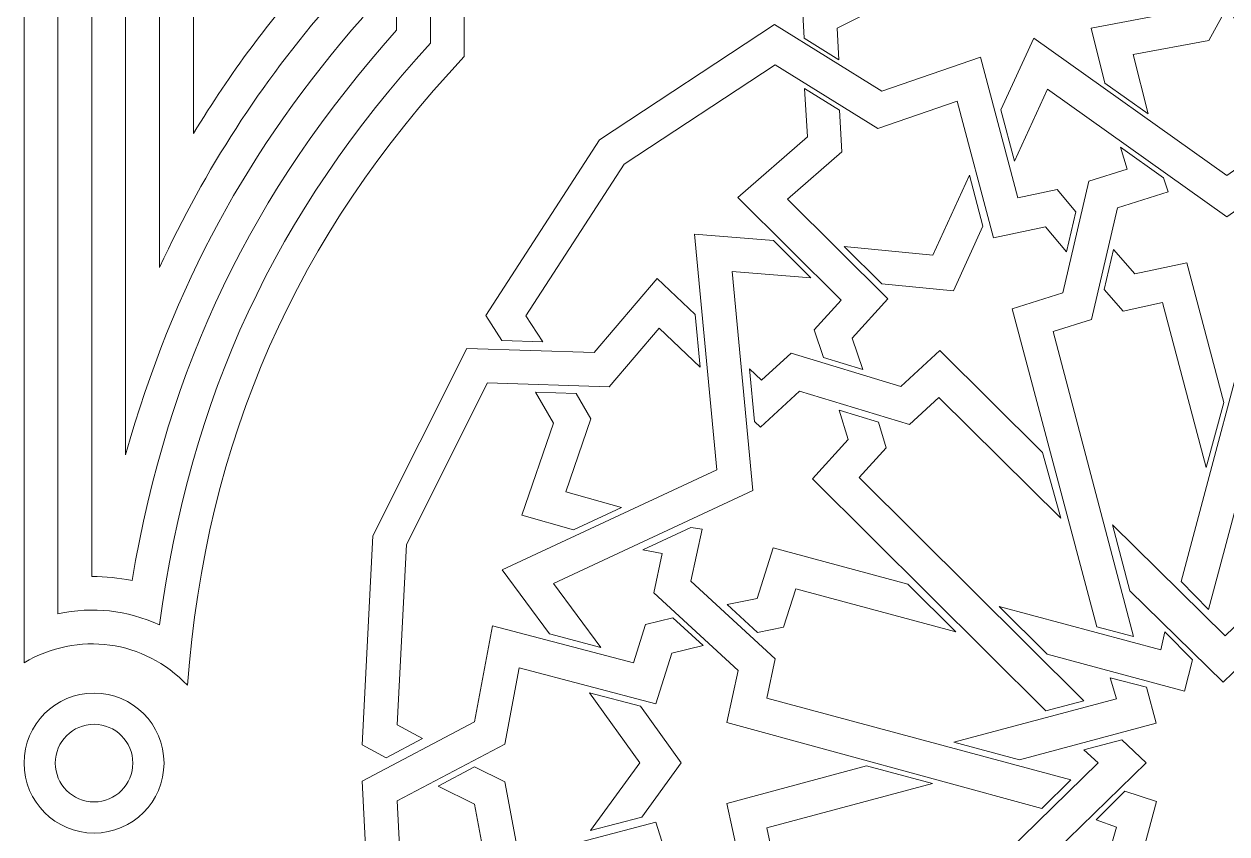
# Model space of a CAD drawing. Header units: millimetres. Extents: x 1081 to 4469, y -666 to 2723.
# Drawn here: x 1081 to 2778, y 928 to 2070 of the extents above; entities that cross this region are included whole.
import ezdxf

# ---------------------------------------------------------------- set-up
doc = ezdxf.new("R2010")
doc.units = ezdxf.units.MM
doc.header["$MEASUREMENT"] = 0
doc.layers.add('Layer 1', color=7, linetype='Continuous')

msp = doc.modelspace()

# ---------------------------------------------------------------- linework, layer by layer
at = {"layer": 'Layer 1', "color": 250, "lineweight": 9}
for points, knots in [([(1642.235, 2524.1922), (1642.235, 2524.1922), (1642.235, 2524.1922), (1642.235, 2524.1922), (1642.235, 2524.1922), (1642.235, 2524.1922), (1683.4069, 2484.0506), (1683.4069, 2484.0506), (1683.4069, 2484.0506), (1683.4069, 2484.0506), (1888.2771, 2484.0506), (1888.2771, 2484.0506), (1888.2771, 2484.0506), (1801.0614, 2430.3843), (1731.2717, 2378.6914), (1654.5151, 2310.9045), (1654.5151, 2310.9045), (1654.5151, 2310.9045), (1654.5151, 2149.7793), (1654.5151, 2149.7793), (1654.5151, 2149.7793), (1654.5151, 2149.7793), (1654.5151, 2043.3136), (1654.5151, 2043.3136), (1654.5151, 2043.3136), (1436.3716, 1805.0182), (1314.6035, 1543.5611), (1272.5832, 1223.2401), (1272.5832, 1223.2401), (1225.5461, 1244.2908), (1179.6918, 1249.2723), (1129.2316, 1238.8137), (1129.2316, 1238.8137), (1129.2316, 1238.8137), (1129.2316, 2155.5274), (1129.2316, 2155.5274), (1129.2316, 2155.5274), (1129.2316, 2155.5274), (1171.0175, 2197.3134), (1171.0175, 2197.3134), (1171.0175, 2197.3134), (1171.0175, 2197.3134), (1137.251, 2231.0799), (1137.251, 2231.0799), (1137.251, 2231.0799), (1137.251, 2231.0799), (1081.4786, 2175.3074), (1081.4786, 2175.3074), (1081.4786, 2175.3074), (1081.4786, 2175.3074), (1081.4786, 1169.7636), (1081.4786, 1169.7636), (1081.4786, 1169.7636), (1157.3438, 1214.8213), (1250.8708, 1202.0044), (1311.8172, 1138.198), (1311.8172, 1138.198), (1338.1804, 1484.3189), (1464.6688, 1771.4428), (1702.2681, 2024.5067), (1702.2681, 2024.5067), (1702.2681, 2024.5067), (1702.2681, 2289.12), (1702.2681, 2289.12), (1702.2681, 2289.12), (1821.6666, 2391.8397), (1934.5718, 2464.9257), (2077.1716, 2531.8037), (2077.1716, 2531.8037), (2077.1716, 2531.8037), (1703.1868, 2531.8037), (1703.1868, 2531.8037), (1703.1868, 2531.8037), (1703.1868, 2531.8037), (1676.0015, 2557.9587), (1676.0015, 2557.9587), (1676.0015, 2557.9587), (1676.0015, 2557.9587), (1642.235, 2524.1922), (1642.235, 2524.1922)], [0, 0, 0, 0, 0.05, 0.05, 0.05, 0.05, 0.1, 0.1, 0.1, 0.1, 0.15, 0.15, 0.15, 0.15, 0.2, 0.2, 0.2, 0.2, 0.25, 0.25, 0.25, 0.25, 0.3, 0.3, 0.3, 0.3, 0.35, 0.35, 0.35, 0.35, 0.4, 0.4, 0.4, 0.4, 0.45, 0.45, 0.45, 0.45, 0.5, 0.5, 0.5, 0.5, 0.55, 0.55, 0.55, 0.55, 0.6, 0.6, 0.6, 0.6, 0.65, 0.65, 0.65, 0.65, 0.7, 0.7, 0.7, 0.7, 0.75, 0.75, 0.75, 0.75, 0.8, 0.8, 0.8, 0.8, 0.85, 0.85, 0.85, 0.85, 0.9, 0.9, 0.9, 0.9, 0.95, 0.95, 0.95, 0.95, 1, 1, 1, 1]), ([(2752.5041, 2248.1328), (2752.5041, 2248.1328), (2752.5041, 2248.1328), (2752.5041, 2248.1328), (2752.5041, 2248.1328), (2752.5041, 2248.1328), (2457.4879, 2232.9603), (2457.4879, 2232.9603), (2457.4879, 2232.9603), (2457.4879, 2232.9603), (2179.3231, 2093.3604), (2179.3231, 2093.3604), (2179.3231, 2093.3604), (2179.3231, 2093.3604), (2181.7274, 2050.3646), (2181.7274, 2050.3646), (2181.7274, 2050.3646), (2181.7274, 2050.3646), (2230.6875, 2020.0033), (2230.6875, 2020.0033), (2230.6875, 2020.0033), (2230.6875, 2020.0033), (2228.2224, 2064.5748), (2228.2224, 2064.5748), (2228.2224, 2064.5748), (2228.2224, 2064.5748), (2469.9256, 2185.8761), (2469.9256, 2185.8761), (2469.9256, 2185.8761), (2469.9256, 2185.8761), (2724.4375, 2198.9655), (2724.4375, 2198.9655), (2724.4375, 2198.9655), (2724.4375, 2198.9655), (2804.5515, 2046.9537), (2804.5515, 2046.9537), (2804.5515, 2046.9537), (2804.5515, 2046.9537), (2911.1761, 2026.2931), (2911.1761, 2026.2931), (2911.1761, 2026.2931), (2911.1761, 2026.2931), (2889.3572, 1947.2779), (2889.3572, 1947.2779), (2889.3572, 1947.2779), (2889.3572, 1947.2779), (2950.4314, 1990.1112), (2950.4314, 1990.1112), (2950.4314, 1990.1112), (2950.4314, 1990.1112), (2970.7932, 2063.3825), (2970.7932, 2063.3825), (2970.7932, 2063.3825), (2970.7932, 2063.3825), (2836.1191, 2089.4781), (2836.1191, 2089.4781), (2836.1191, 2089.4781), (2836.1191, 2089.4781), (2752.5041, 2248.1328), (2752.5041, 2248.1328)], [0, 0, 0, 0, 0.066666667, 0.066666667, 0.066666667, 0.066666667, 0.133333333, 0.133333333, 0.133333333, 0.133333333, 0.2, 0.2, 0.2, 0.2, 0.266666667, 0.266666667, 0.266666667, 0.266666667, 0.333333333, 0.333333333, 0.333333333, 0.333333333, 0.4, 0.4, 0.4, 0.4, 0.466666667, 0.466666667, 0.466666667, 0.466666667, 0.533333333, 0.533333333, 0.533333333, 0.533333333, 0.6, 0.6, 0.6, 0.6, 0.666666667, 0.666666667, 0.666666667, 0.666666667, 0.733333333, 0.733333333, 0.733333333, 0.733333333, 0.8, 0.8, 0.8, 0.8, 0.866666667, 0.866666667, 0.866666667, 0.866666667, 0.933333333, 0.933333333, 0.933333333, 0.933333333, 1, 1, 1, 1]), ([(1559.009, 2079.7678), (1559.009, 2079.7678), (1559.009, 2079.7678), (1559.009, 2079.7678), (1559.009, 2079.7678), (1395.4873, 1892.4862), (1292.4293, 1702.3778), (1224.7377, 1463.1465), (1224.7377, 1463.1465), (1224.7377, 1463.1465), (1224.7377, 2115.9675), (1224.7377, 2115.9675), (1224.7377, 2115.9675), (1224.7377, 2115.9675), (1305.3503, 2196.5801), (1305.3503, 2196.5801), (1305.3503, 2196.5801), (1305.3503, 2196.5801), (1271.5838, 2230.3466), (1271.5838, 2230.3466), (1271.5838, 2230.3466), (1271.5838, 2230.3466), (1176.9847, 2135.7475), (1176.9847, 2135.7475), (1176.9847, 2135.7475), (1176.9847, 2135.7475), (1176.9847, 1291.4458), (1176.9847, 1291.4458), (1176.9847, 1291.4458), (1197.0672, 1291.4336), (1214.041, 1289.6995), (1233.7112, 1285.6504), (1233.7112, 1285.6504), (1284.7166, 1588.1181), (1402.3901, 1832.8877), (1606.762, 2061.6242), (1606.762, 2061.6242), (1606.762, 2061.6242), (1606.762, 2193.5151), (1606.762, 2193.5151), (1606.762, 2193.5151), (1606.762, 2193.5151), (1559.009, 2193.5151), (1559.009, 2193.5151), (1559.009, 2193.5151), (1559.009, 2193.5151), (1559.009, 2079.7678), (1559.009, 2079.7678)], [0, 0, 0, 0, 0.083333333, 0.083333333, 0.083333333, 0.083333333, 0.166666667, 0.166666667, 0.166666667, 0.166666667, 0.25, 0.25, 0.25, 0.25, 0.333333333, 0.333333333, 0.333333333, 0.333333333, 0.416666667, 0.416666667, 0.416666667, 0.416666667, 0.5, 0.5, 0.5, 0.5, 0.583333333, 0.583333333, 0.583333333, 0.583333333, 0.666666667, 0.666666667, 0.666666667, 0.666666667, 0.75, 0.75, 0.75, 0.75, 0.833333333, 0.833333333, 0.833333333, 0.833333333, 0.916666667, 0.916666667, 0.916666667, 0.916666667, 1, 1, 1, 1]), ([(1272.4907, 2101.1076), (1272.4907, 2101.1076), (1272.4907, 2101.1076), (1272.4907, 2101.1076), (1272.4907, 2101.1076), (1272.4907, 2101.1076), (1272.4907, 1727.1228), (1272.4907, 1727.1228), (1272.4907, 1727.1228), (1339.3686, 1869.7226), (1412.4547, 1982.6277), (1515.1744, 2102.0263), (1515.1744, 2102.0263), (1515.1744, 2102.0263), (1551.9788, 2102.0263), (1551.9788, 2102.0263), (1551.9788, 2102.0263), (1551.9788, 2102.0263), (1551.9788, 2149.7793), (1551.9788, 2149.7793), (1551.9788, 2149.7793), (1551.9788, 2149.7793), (1493.3898, 2149.7793), (1493.3898, 2149.7793), (1493.3898, 2149.7793), (1425.603, 2073.0227), (1373.9102, 2003.2329), (1320.2438, 1916.0174), (1320.2438, 1916.0174), (1320.2438, 1916.0174), (1320.2438, 2120.8875), (1320.2438, 2120.8875), (1320.2438, 2120.8875), (1320.2438, 2120.8875), (1278.3706, 2163.3711), (1278.3706, 2163.3711), (1278.3706, 2163.3711), (1278.3706, 2163.3711), (1244.6041, 2129.6046), (1244.6041, 2129.6046), (1244.6041, 2129.6046), (1244.6041, 2129.6046), (1272.4907, 2101.1076), (1272.4907, 2101.1076)], [0, 0, 0, 0, 0.090909091, 0.090909091, 0.090909091, 0.090909091, 0.181818182, 0.181818182, 0.181818182, 0.181818182, 0.272727273, 0.272727273, 0.272727273, 0.272727273, 0.363636364, 0.363636364, 0.363636364, 0.363636364, 0.454545455, 0.454545455, 0.454545455, 0.454545455, 0.545454545, 0.545454545, 0.545454545, 0.545454545, 0.636363636, 0.636363636, 0.636363636, 0.636363636, 0.727272727, 0.727272727, 0.727272727, 0.727272727, 0.818181818, 0.818181818, 0.818181818, 0.818181818, 0.909090909, 0.909090909, 0.909090909, 0.909090909, 1, 1, 1, 1]), ([(2775.5353, 2090.137), (2775.5353, 2090.137), (2775.5353, 2090.137), (2775.5353, 2090.137), (2775.5353, 2090.137), (2775.5353, 2090.137), (2748.6754, 2141.1021), (2748.6754, 2141.1021), (2748.6754, 2141.1021), (2748.6754, 2141.1021), (2720.998, 2089.8856), (2720.998, 2089.8856), (2720.998, 2089.8856), (2720.998, 2089.8856), (2586.1425, 2064.7441), (2586.1425, 2064.7441), (2586.1425, 2064.7441), (2586.1425, 2064.7441), (2605.7143, 1987.2536), (2605.7143, 1987.2536), (2605.7143, 1987.2536), (2605.7143, 1987.2536), (2666.4838, 1943.9891), (2666.4838, 1943.9891), (2666.4838, 1943.9891), (2666.4838, 1943.9891), (2645.4955, 2027.2336), (2645.4955, 2027.2336), (2645.4955, 2027.2336), (2645.4955, 2027.2336), (2752.2638, 2047.1388), (2752.2638, 2047.1388), (2752.2638, 2047.1388), (2752.2638, 2047.1388), (2775.5353, 2090.137), (2775.5353, 2090.137)], [0, 0, 0, 0, 0.111111111, 0.111111111, 0.111111111, 0.111111111, 0.222222222, 0.222222222, 0.222222222, 0.222222222, 0.333333333, 0.333333333, 0.333333333, 0.333333333, 0.444444444, 0.444444444, 0.444444444, 0.444444444, 0.555555556, 0.555555556, 0.555555556, 0.555555556, 0.666666667, 0.666666667, 0.666666667, 0.666666667, 0.777777778, 0.777777778, 0.777777778, 0.777777778, 0.888888889, 0.888888889, 0.888888889, 0.888888889, 1, 1, 1, 1]), ([(2139.9093, 2069.5372), (2139.9093, 2069.5372), (2139.9093, 2069.5372), (2139.9093, 2069.5372), (2139.9093, 2069.5372), (2139.9093, 2069.5372), (1893.1475, 1907.1382), (1893.1475, 1907.1382), (1893.1475, 1907.1382), (1893.1475, 1907.1382), (1732.4996, 1659.2329), (1732.4996, 1659.2329), (1732.4996, 1659.2329), (1732.4996, 1659.2329), (1755.3839, 1624.1005), (1755.3839, 1624.1005), (1755.3839, 1624.1005), (1755.3839, 1624.1005), (1812.9652, 1622.2869), (1812.9652, 1622.2869), (1812.9652, 1622.2869), (1812.9652, 1622.2869), (1789.1131, 1658.9556), (1789.1131, 1658.9556), (1789.1131, 1658.9556), (1789.1131, 1658.9556), (1927.7048, 1872.8248), (1927.7048, 1872.8248), (1927.7048, 1872.8248), (1927.7048, 1872.8248), (2140.5874, 2012.9271), (2140.5874, 2012.9271), (2140.5874, 2012.9271), (2140.5874, 2012.9271), (2285.3191, 1923.1755), (2285.3191, 1923.1755), (2285.3191, 1923.1755), (2285.3191, 1923.1755), (2397.3191, 1961.8141), (2397.3191, 1961.8141), (2397.3191, 1961.8141), (2397.3191, 1961.8141), (2448.4518, 1768.9086), (2448.4518, 1768.9086), (2448.4518, 1768.9086), (2448.4518, 1768.9086), (2521.7622, 1784.6552), (2521.7622, 1784.6552), (2521.7622, 1784.6552), (2521.7622, 1784.6552), (2551.7809, 1749.1757), (2551.7809, 1749.1757), (2551.7809, 1749.1757), (2551.7809, 1749.1757), (2564.853, 1805.4484), (2564.853, 1805.4484), (2564.853, 1805.4484), (2564.853, 1805.4484), (2538.3916, 1837.0692), (2538.3916, 1837.0692), (2538.3916, 1837.0692), (2538.3916, 1837.0692), (2482.9437, 1825.1594), (2482.9437, 1825.1594), (2482.9437, 1825.1594), (2482.9437, 1825.1594), (2430.3143, 2023.7118), (2430.3143, 2023.7118), (2430.3143, 2023.7118), (2430.3143, 2023.7118), (2291.199, 1975.7189), (2291.199, 1975.7189), (2291.199, 1975.7189), (2291.199, 1975.7189), (2139.9093, 2069.5372), (2139.9093, 2069.5372)], [0, 0, 0, 0, 0.052631579, 0.052631579, 0.052631579, 0.052631579, 0.105263158, 0.105263158, 0.105263158, 0.105263158, 0.157894737, 0.157894737, 0.157894737, 0.157894737, 0.210526316, 0.210526316, 0.210526316, 0.210526316, 0.263157895, 0.263157895, 0.263157895, 0.263157895, 0.315789474, 0.315789474, 0.315789474, 0.315789474, 0.368421053, 0.368421053, 0.368421053, 0.368421053, 0.421052632, 0.421052632, 0.421052632, 0.421052632, 0.473684211, 0.473684211, 0.473684211, 0.473684211, 0.526315789, 0.526315789, 0.526315789, 0.526315789, 0.578947368, 0.578947368, 0.578947368, 0.578947368, 0.631578947, 0.631578947, 0.631578947, 0.631578947, 0.684210526, 0.684210526, 0.684210526, 0.684210526, 0.736842105, 0.736842105, 0.736842105, 0.736842105, 0.789473684, 0.789473684, 0.789473684, 0.789473684, 0.842105263, 0.842105263, 0.842105263, 0.842105263, 0.894736842, 0.894736842, 0.894736842, 0.894736842, 0.947368421, 0.947368421, 0.947368421, 0.947368421, 1, 1, 1, 1]), ([(3051.1899, 2048.7289), (3051.1899, 2048.7289), (3051.1899, 2048.7289), (3051.1899, 2048.7289), (3051.1899, 2048.7289), (3051.1899, 2048.7289), (2777.7347, 1856.9465), (2777.7347, 1856.9465), (2777.7347, 1856.9465), (2777.7347, 1856.9465), (2505.6441, 2050.66), (2505.6441, 2050.66), (2505.6441, 2050.66), (2505.6441, 2050.66), (2458.9126, 1949.382), (2458.9126, 1949.382), (2458.9126, 1949.382), (2458.9126, 1949.382), (2478.0258, 1877.2749), (2478.0258, 1877.2749), (2478.0258, 1877.2749), (2478.0258, 1877.2749), (2524.7155, 1978.4633), (2524.7155, 1978.4633), (2524.7155, 1978.4633), (2524.7155, 1978.4633), (2777.5277, 1798.4749), (2777.5277, 1798.4749), (2777.5277, 1798.4749), (2777.5277, 1798.4749), (3031.6079, 1976.669), (3031.6079, 1976.669), (3031.6079, 1976.669), (3031.6079, 1976.669), (3076.7029, 1871.1939), (3076.7029, 1871.1939), (3076.7029, 1871.1939), (3076.7029, 1871.1939), (3096.3261, 1943.164), (3096.3261, 1943.164), (3096.3261, 1943.164), (3096.3261, 1943.164), (3051.1899, 2048.7289), (3051.1899, 2048.7289)], [0, 0, 0, 0, 0.090909091, 0.090909091, 0.090909091, 0.090909091, 0.181818182, 0.181818182, 0.181818182, 0.181818182, 0.272727273, 0.272727273, 0.272727273, 0.272727273, 0.363636364, 0.363636364, 0.363636364, 0.363636364, 0.454545455, 0.454545455, 0.454545455, 0.454545455, 0.545454545, 0.545454545, 0.545454545, 0.545454545, 0.636363636, 0.636363636, 0.636363636, 0.636363636, 0.727272727, 0.727272727, 0.727272727, 0.727272727, 0.818181818, 0.818181818, 0.818181818, 0.818181818, 0.909090909, 0.909090909, 0.909090909, 0.909090909, 1, 1, 1, 1]), ([(2234.9417, 1890.433), (2234.9417, 1890.433), (2234.9417, 1890.433), (2234.9417, 1890.433), (2234.9417, 1890.433), (2234.9417, 1890.433), (2231.2496, 1949.0075), (2231.2496, 1949.0075), (2231.2496, 1949.0075), (2231.2496, 1949.0075), (2182.2895, 1979.3689), (2182.2895, 1979.3689), (2182.2895, 1979.3689), (2182.2895, 1979.3689), (2186.3411, 1911.4764), (2186.3411, 1911.4764), (2186.3411, 1911.4764), (2186.3411, 1911.4764), (2087.9488, 1826.047), (2087.9488, 1826.047), (2087.9488, 1826.047), (2087.9488, 1826.047), (2233.5855, 1681.1924), (2233.5855, 1681.1924), (2233.5855, 1681.1924), (2233.5855, 1681.1924), (2195.5474, 1639.128), (2195.5474, 1639.128), (2195.5474, 1639.128), (2195.5474, 1639.128), (2209.078, 1600.1733), (2209.078, 1600.1733), (2209.078, 1600.1733), (2209.078, 1600.1733), (2264.3477, 1583.3577), (2264.3477, 1583.3577), (2264.3477, 1583.3577), (2264.3477, 1583.3577), (2249.254, 1627.3225), (2249.254, 1627.3225), (2249.254, 1627.3225), (2249.254, 1627.3225), (2299.5461, 1682.9379), (2299.5461, 1682.9379), (2299.5461, 1682.9379), (2299.5461, 1682.9379), (2158.0514, 1823.6728), (2158.0514, 1823.6728), (2158.0514, 1823.6728), (2158.0514, 1823.6728), (2234.9417, 1890.433), (2234.9417, 1890.433)], [0, 0, 0, 0, 0.076923077, 0.076923077, 0.076923077, 0.076923077, 0.153846154, 0.153846154, 0.153846154, 0.153846154, 0.230769231, 0.230769231, 0.230769231, 0.230769231, 0.307692308, 0.307692308, 0.307692308, 0.307692308, 0.384615385, 0.384615385, 0.384615385, 0.384615385, 0.461538462, 0.461538462, 0.461538462, 0.461538462, 0.538461538, 0.538461538, 0.538461538, 0.538461538, 0.615384615, 0.615384615, 0.615384615, 0.615384615, 0.692307692, 0.692307692, 0.692307692, 0.692307692, 0.769230769, 0.769230769, 0.769230769, 0.769230769, 0.846153846, 0.846153846, 0.846153846, 0.846153846, 0.923076923, 0.923076923, 0.923076923, 0.923076923, 1, 1, 1, 1]), ([(2586.7522, 1653.995), (2586.7522, 1653.995), (2586.7522, 1653.995), (2586.7522, 1653.995), (2586.7522, 1653.995), (2586.7522, 1653.995), (2623.3375, 1811.4872), (2623.3375, 1811.4872), (2623.3375, 1811.4872), (2623.3375, 1811.4872), (2694.8606, 1833.9997), (2694.8606, 1833.9997), (2694.8606, 1833.9997), (2694.8606, 1833.9997), (2688.4513, 1853.5201), (2688.4513, 1853.5201), (2688.4513, 1853.5201), (2688.4513, 1853.5201), (2627.6818, 1896.7847), (2627.6818, 1896.7847), (2627.6818, 1896.7847), (2627.6818, 1896.7847), (2637.0886, 1865.8781), (2637.0886, 1865.8781), (2637.0886, 1865.8781), (2637.0886, 1865.8781), (2582.9925, 1848.8509), (2582.9925, 1848.8509), (2582.9925, 1848.8509), (2582.9925, 1848.8509), (2546.4072, 1691.3588), (2546.4072, 1691.3588), (2546.4072, 1691.3588), (2546.4072, 1691.3588), (2474.8841, 1668.8463), (2474.8841, 1668.8463), (2474.8841, 1668.8463), (2474.8841, 1668.8463), (2594.3215, 1220.3537), (2594.3215, 1220.3537), (2594.3215, 1220.3537), (2594.3215, 1220.3537), (2646.0366, 1206.7396), (2646.0366, 1206.7396), (2646.0366, 1206.7396), (2646.0366, 1206.7396), (2532.6562, 1636.9678), (2532.6562, 1636.9678), (2532.6562, 1636.9678), (2532.6562, 1636.9678), (2586.7522, 1653.995), (2586.7522, 1653.995)], [0, 0, 0, 0, 0.076923077, 0.076923077, 0.076923077, 0.076923077, 0.153846154, 0.153846154, 0.153846154, 0.153846154, 0.230769231, 0.230769231, 0.230769231, 0.230769231, 0.307692308, 0.307692308, 0.307692308, 0.307692308, 0.384615385, 0.384615385, 0.384615385, 0.384615385, 0.461538462, 0.461538462, 0.461538462, 0.461538462, 0.538461538, 0.538461538, 0.538461538, 0.538461538, 0.615384615, 0.615384615, 0.615384615, 0.615384615, 0.692307692, 0.692307692, 0.692307692, 0.692307692, 0.769230769, 0.769230769, 0.769230769, 0.769230769, 0.846153846, 0.846153846, 0.846153846, 0.846153846, 0.923076923, 0.923076923, 0.923076923, 0.923076923, 1, 1, 1, 1]), ([(2433.7599, 1785.2247), (2433.7599, 1785.2247), (2433.7599, 1785.2247), (2433.7599, 1785.2247), (2433.7599, 1785.2247), (2433.7599, 1785.2247), (2414.6468, 1857.3318), (2414.6468, 1857.3318), (2414.6468, 1857.3318), (2414.6468, 1857.3318), (2363.2106, 1744.6092), (2363.2106, 1744.6092), (2363.2106, 1744.6092), (2363.2106, 1744.6092), (2238.0971, 1756.7788), (2238.0971, 1756.7788), (2238.0971, 1756.7788), (2238.0971, 1756.7788), (2290.9872, 1704.1728), (2290.9872, 1704.1728), (2290.9872, 1704.1728), (2290.9872, 1704.1728), (2392.3739, 1694.097), (2392.3739, 1694.097), (2392.3739, 1694.097), (2392.3739, 1694.097), (2433.7599, 1785.2247), (2433.7599, 1785.2247)], [0, 0, 0, 0, 0.142857143, 0.142857143, 0.142857143, 0.142857143, 0.285714286, 0.285714286, 0.285714286, 0.285714286, 0.428571429, 0.428571429, 0.428571429, 0.428571429, 0.571428571, 0.571428571, 0.571428571, 0.571428571, 0.714285714, 0.714285714, 0.714285714, 0.714285714, 0.857142857, 0.857142857, 0.857142857, 0.857142857, 1, 1, 1, 1]), ([(2138.1527, 1765.1714), (2138.1527, 1765.1714), (2138.1527, 1765.1714), (2138.1527, 1765.1714), (2138.1527, 1765.1714), (2138.1527, 1765.1714), (2026.9461, 1774.2836), (2026.9461, 1774.2836), (2026.9461, 1774.2836), (2026.9461, 1774.2836), (2058.6616, 1441.7895), (2058.6616, 1441.7895), (2058.6616, 1441.7895), (2058.6616, 1441.7895), (1755.8456, 1300.8615), (1755.8456, 1300.8615), (1755.8456, 1300.8615), (1755.8456, 1300.8615), (1822.5671, 1210.422), (1822.5671, 1210.422), (1822.5671, 1210.422), (1822.5671, 1210.422), (1894.7065, 1191.4312), (1894.7065, 1191.4312), (1894.7065, 1191.4312), (1894.7065, 1191.4312), (1828.0424, 1281.7901), (1828.0424, 1281.7901), (1828.0424, 1281.7901), (1828.0424, 1281.7901), (2109.403, 1412.7329), (2109.403, 1412.7329), (2109.403, 1412.7329), (2109.403, 1412.7329), (2079.9346, 1721.6689), (2079.9346, 1721.6689), (2079.9346, 1721.6689), (2079.9346, 1721.6689), (2191.0428, 1712.5654), (2191.0428, 1712.5654), (2191.0428, 1712.5654), (2191.0428, 1712.5654), (2138.1527, 1765.1714), (2138.1527, 1765.1714)], [0, 0, 0, 0, 0.090909091, 0.090909091, 0.090909091, 0.090909091, 0.181818182, 0.181818182, 0.181818182, 0.181818182, 0.272727273, 0.272727273, 0.272727273, 0.272727273, 0.363636364, 0.363636364, 0.363636364, 0.363636364, 0.454545455, 0.454545455, 0.454545455, 0.454545455, 0.545454545, 0.545454545, 0.545454545, 0.545454545, 0.636363636, 0.636363636, 0.636363636, 0.636363636, 0.727272727, 0.727272727, 0.727272727, 0.727272727, 0.818181818, 0.818181818, 0.818181818, 0.818181818, 0.909090909, 0.909090909, 0.909090909, 0.909090909, 1, 1, 1, 1]), ([(2721.293, 1733.9373), (2721.293, 1733.9373), (2721.293, 1733.9373), (2721.293, 1733.9373), (2721.293, 1733.9373), (2721.293, 1733.9373), (2647.9825, 1718.1908), (2647.9825, 1718.1908), (2647.9825, 1718.1908), (2647.9825, 1718.1908), (2617.9638, 1752.5075), (2617.9638, 1752.5075), (2617.9638, 1752.5075), (2617.9638, 1752.5075), (2604.8917, 1696.2348), (2604.8917, 1696.2348), (2604.8917, 1696.2348), (2604.8917, 1696.2348), (2631.3532, 1665.7768), (2631.3532, 1665.7768), (2631.3532, 1665.7768), (2631.3532, 1665.7768), (2686.801, 1677.6865), (2686.801, 1677.6865), (2686.801, 1677.6865), (2686.801, 1677.6865), (2748.3893, 1445.0045), (2748.3893, 1445.0045), (2748.3893, 1445.0045), (2748.3893, 1445.0045), (2773.4391, 1536.8773), (2773.4391, 1536.8773), (2773.4391, 1536.8773), (2773.4391, 1536.8773), (2721.293, 1733.9373), (2721.293, 1733.9373)], [0, 0, 0, 0, 0.111111111, 0.111111111, 0.111111111, 0.111111111, 0.222222222, 0.222222222, 0.222222222, 0.222222222, 0.333333333, 0.333333333, 0.333333333, 0.333333333, 0.444444444, 0.444444444, 0.444444444, 0.444444444, 0.555555556, 0.555555556, 0.555555556, 0.555555556, 0.666666667, 0.666666667, 0.666666667, 0.666666667, 0.777777778, 0.777777778, 0.777777778, 0.777777778, 0.888888889, 0.888888889, 0.888888889, 0.888888889, 1, 1, 1, 1]), ([(2947.7564, 1698.1597), (2947.7564, 1698.1597), (2947.7564, 1698.1597), (2947.7564, 1698.1597), (2947.7564, 1698.1597), (2947.7564, 1698.1597), (2936.0301, 1752.4935), (2936.0301, 1752.4935), (2936.0301, 1752.4935), (2936.0301, 1752.4935), (2906.5013, 1717.2757), (2906.5013, 1717.2757), (2906.5013, 1717.2757), (2906.5013, 1717.2757), (2833.3042, 1733.5408), (2833.3042, 1733.5408), (2833.3042, 1733.5408), (2833.3042, 1733.5408), (2713.0903, 1284.4833), (2713.0903, 1284.4833), (2713.0903, 1284.4833), (2713.0903, 1284.4833), (2751.8363, 1245.0556), (2751.8363, 1245.0556), (2751.8363, 1245.0556), (2751.8363, 1245.0556), (2867.397, 1677.0473), (2867.397, 1677.0473), (2867.397, 1677.0473), (2867.397, 1677.0473), (2921.8121, 1666.7753), (2921.8121, 1666.7753), (2921.8121, 1666.7753), (2921.8121, 1666.7753), (2947.7564, 1698.1597), (2947.7564, 1698.1597)], [0, 0, 0, 0, 0.111111111, 0.111111111, 0.111111111, 0.111111111, 0.222222222, 0.222222222, 0.222222222, 0.222222222, 0.333333333, 0.333333333, 0.333333333, 0.333333333, 0.444444444, 0.444444444, 0.444444444, 0.444444444, 0.555555556, 0.555555556, 0.555555556, 0.555555556, 0.666666667, 0.666666667, 0.666666667, 0.666666667, 0.777777778, 0.777777778, 0.777777778, 0.777777778, 0.888888889, 0.888888889, 0.888888889, 0.888888889, 1, 1, 1, 1]), ([(1977.3082, 1641.4555), (1977.3082, 1641.4555), (1977.3082, 1641.4555), (1977.3082, 1641.4555), (1977.3082, 1641.4555), (1977.3082, 1641.4555), (2034.8966, 1586.5145), (2034.8966, 1586.5145), (2034.8966, 1586.5145), (2034.8966, 1586.5145), (2027.8132, 1660.7747), (2027.8132, 1660.7747), (2027.8132, 1660.7747), (2027.8132, 1660.7747), (1974.4997, 1711.6119), (1974.4997, 1711.6119), (1974.4997, 1711.6119), (1974.4997, 1711.6119), (1885.2988, 1607.3944), (1885.2988, 1607.3944), (1885.2988, 1607.3944), (1885.2988, 1607.3944), (1706.0478, 1613.0403), (1706.0478, 1613.0403), (1706.0478, 1613.0403), (1706.0478, 1613.0403), (1573.5453, 1349.0177), (1573.5453, 1349.0177), (1573.5453, 1349.0177), (1573.5453, 1349.0177), (1558.3728, 1054.0015), (1558.3728, 1054.0015), (1558.3728, 1054.0015), (1558.3728, 1054.0015), (1592.0353, 1035.8638), (1592.0353, 1035.8638), (1592.0353, 1035.8638), (1592.0353, 1035.8638), (1643.2464, 1062.8533), (1643.2464, 1062.8533), (1643.2464, 1062.8533), (1643.2464, 1062.8533), (1607.5401, 1082.0681), (1607.5401, 1082.0681), (1607.5401, 1082.0681), (1607.5401, 1082.0681), (1620.6296, 1336.58), (1620.6296, 1336.58), (1620.6296, 1336.58), (1620.6296, 1336.58), (1734.9401, 1564.3535), (1734.9401, 1564.3535), (1734.9401, 1564.3535), (1734.9401, 1564.3535), (1906.6858, 1558.9441), (1906.6858, 1558.9441), (1906.6858, 1558.9441), (1906.6858, 1558.9441), (1977.3082, 1641.4555), (1977.3082, 1641.4555)], [0, 0, 0, 0, 0.066666667, 0.066666667, 0.066666667, 0.066666667, 0.133333333, 0.133333333, 0.133333333, 0.133333333, 0.2, 0.2, 0.2, 0.2, 0.266666667, 0.266666667, 0.266666667, 0.266666667, 0.333333333, 0.333333333, 0.333333333, 0.333333333, 0.4, 0.4, 0.4, 0.4, 0.466666667, 0.466666667, 0.466666667, 0.466666667, 0.533333333, 0.533333333, 0.533333333, 0.533333333, 0.6, 0.6, 0.6, 0.6, 0.666666667, 0.666666667, 0.666666667, 0.666666667, 0.733333333, 0.733333333, 0.733333333, 0.733333333, 0.8, 0.8, 0.8, 0.8, 0.866666667, 0.866666667, 0.866666667, 0.866666667, 0.933333333, 0.933333333, 0.933333333, 0.933333333, 1, 1, 1, 1]), ([(2372.9865, 1610.0157), (2372.9865, 1610.0157), (2372.9865, 1610.0157), (2372.9865, 1610.0157), (2372.9865, 1610.0157), (2372.9865, 1610.0157), (2317.7285, 1559.3311), (2317.7285, 1559.3311), (2317.7285, 1559.3311), (2317.7285, 1559.3311), (2163.0437, 1606.3934), (2163.0437, 1606.3934), (2163.0437, 1606.3934), (2163.0437, 1606.3934), (2121.2497, 1568.0584), (2121.2497, 1568.0584), (2121.2497, 1568.0584), (2121.2497, 1568.0584), (2104.648, 1584.4028), (2104.648, 1584.4028), (2104.648, 1584.4028), (2104.648, 1584.4028), (2111.7315, 1510.1426), (2111.7315, 1510.1426), (2111.7315, 1510.1426), (2111.7315, 1510.1426), (2119.9712, 1502.0871), (2119.9712, 1502.0871), (2119.9712, 1502.0871), (2119.9712, 1502.0871), (2175.2291, 1552.7717), (2175.2291, 1552.7717), (2175.2291, 1552.7717), (2175.2291, 1552.7717), (2329.914, 1505.7094), (2329.914, 1505.7094), (2329.914, 1505.7094), (2329.914, 1505.7094), (2371.708, 1544.0443), (2371.708, 1544.0443), (2371.708, 1544.0443), (2371.708, 1544.0443), (2543.5642, 1373.7857), (2543.5642, 1373.7857), (2543.5642, 1373.7857), (2543.5642, 1373.7857), (2517.8488, 1466.5151), (2517.8488, 1466.5151), (2517.8488, 1466.5151), (2517.8488, 1466.5151), (2372.9865, 1610.0157), (2372.9865, 1610.0157)], [0, 0, 0, 0, 0.076923077, 0.076923077, 0.076923077, 0.076923077, 0.153846154, 0.153846154, 0.153846154, 0.153846154, 0.230769231, 0.230769231, 0.230769231, 0.230769231, 0.307692308, 0.307692308, 0.307692308, 0.307692308, 0.384615385, 0.384615385, 0.384615385, 0.384615385, 0.461538462, 0.461538462, 0.461538462, 0.461538462, 0.538461538, 0.538461538, 0.538461538, 0.538461538, 0.615384615, 0.615384615, 0.615384615, 0.615384615, 0.692307692, 0.692307692, 0.692307692, 0.692307692, 0.769230769, 0.769230769, 0.769230769, 0.769230769, 0.846153846, 0.846153846, 0.846153846, 0.846153846, 0.923076923, 0.923076923, 0.923076923, 0.923076923, 1, 1, 1, 1]), ([(1880.7022, 1513.569), (1880.7022, 1513.569), (1880.7022, 1513.569), (1880.7022, 1513.569), (1880.7022, 1513.569), (1880.7022, 1513.569), (1860.1879, 1549.6873), (1860.1879, 1549.6873), (1860.1879, 1549.6873), (1860.1879, 1549.6873), (1802.6066, 1551.5009), (1802.6066, 1551.5009), (1802.6066, 1551.5009), (1802.6066, 1551.5009), (1828.0912, 1507.4929), (1828.0912, 1507.4929), (1828.0912, 1507.4929), (1828.0912, 1507.4929), (1783.3535, 1377.8139), (1783.3535, 1377.8139), (1783.3535, 1377.8139), (1783.3535, 1377.8139), (1856.4049, 1357.3092), (1856.4049, 1357.3092), (1856.4049, 1357.3092), (1856.4049, 1357.3092), (1924.0367, 1388.7844), (1924.0367, 1388.7844), (1924.0367, 1388.7844), (1924.0367, 1388.7844), (1845.2824, 1410.8991), (1845.2824, 1410.8991), (1845.2824, 1410.8991), (1845.2824, 1410.8991), (1880.7022, 1513.569), (1880.7022, 1513.569)], [0, 0, 0, 0, 0.111111111, 0.111111111, 0.111111111, 0.111111111, 0.222222222, 0.222222222, 0.222222222, 0.222222222, 0.333333333, 0.333333333, 0.333333333, 0.333333333, 0.444444444, 0.444444444, 0.444444444, 0.444444444, 0.555555556, 0.555555556, 0.555555556, 0.555555556, 0.666666667, 0.666666667, 0.666666667, 0.666666667, 0.777777778, 0.777777778, 0.777777778, 0.777777778, 0.888888889, 0.888888889, 0.888888889, 0.888888889, 1, 1, 1, 1]), ([(2259.3721, 1430.9103), (2259.3721, 1430.9103), (2259.3721, 1430.9103), (2259.3721, 1430.9103), (2259.3721, 1430.9103), (2259.3721, 1430.9103), (2297.4102, 1472.9747), (2297.4102, 1472.9747), (2297.4102, 1472.9747), (2297.4102, 1472.9747), (2286.387, 1509.0586), (2286.387, 1509.0586), (2286.387, 1509.0586), (2286.387, 1509.0586), (2231.1173, 1525.8742), (2231.1173, 1525.8742), (2231.1173, 1525.8742), (2231.1173, 1525.8742), (2243.7036, 1484.7803), (2243.7036, 1484.7803), (2243.7036, 1484.7803), (2243.7036, 1484.7803), (2193.4116, 1429.1648), (2193.4116, 1429.1648), (2193.4116, 1429.1648), (2193.4116, 1429.1648), (2522.4982, 1101.8848), (2522.4982, 1101.8848), (2522.4982, 1101.8848), (2522.4982, 1101.8848), (2575.9172, 1116.1046), (2575.9172, 1116.1046), (2575.9172, 1116.1046), (2575.9172, 1116.1046), (2259.3721, 1430.9103), (2259.3721, 1430.9103)], [0, 0, 0, 0, 0.111111111, 0.111111111, 0.111111111, 0.111111111, 0.222222222, 0.222222222, 0.222222222, 0.222222222, 0.333333333, 0.333333333, 0.333333333, 0.333333333, 0.444444444, 0.444444444, 0.444444444, 0.444444444, 0.555555556, 0.555555556, 0.555555556, 0.555555556, 0.666666667, 0.666666667, 0.666666667, 0.666666667, 0.777777778, 0.777777778, 0.777777778, 0.777777778, 0.888888889, 0.888888889, 0.888888889, 0.888888889, 1, 1, 1, 1]), ([(2021.9404, 1285.084), (2021.9404, 1285.084), (2021.9404, 1285.084), (2021.9404, 1285.084), (2021.9404, 1285.084), (2021.9404, 1285.084), (2037.6869, 1358.3944), (2037.6869, 1358.3944), (2037.6869, 1358.3944), (2037.6869, 1358.3944), (2021.8346, 1360.4961), (2021.8346, 1360.4961), (2021.8346, 1360.4961), (2021.8346, 1360.4961), (1954.2028, 1329.0208), (1954.2028, 1329.0208), (1954.2028, 1329.0208), (1954.2028, 1329.0208), (1981.4362, 1323.9025), (1981.4362, 1323.9025), (1981.4362, 1323.9025), (1981.4362, 1323.9025), (1969.5264, 1268.4546), (1969.5264, 1268.4546), (1969.5264, 1268.4546), (1969.5264, 1268.4546), (2088.4048, 1158.8636), (2088.4048, 1158.8636), (2088.4048, 1158.8636), (2088.4048, 1158.8636), (2072.6583, 1085.5532), (2072.6583, 1085.5532), (2072.6583, 1085.5532), (2072.6583, 1085.5532), (2516.993, 964.3375), (2516.993, 964.3375), (2516.993, 964.3375), (2516.993, 964.3375), (2557.6933, 1004.8193), (2557.6933, 1004.8193), (2557.6933, 1004.8193), (2557.6933, 1004.8193), (2128.909, 1120.0451), (2128.909, 1120.0451), (2128.909, 1120.0451), (2128.909, 1120.0451), (2140.8188, 1175.493), (2140.8188, 1175.493), (2140.8188, 1175.493), (2140.8188, 1175.493), (2021.9404, 1285.084), (2021.9404, 1285.084)], [0, 0, 0, 0, 0.076923077, 0.076923077, 0.076923077, 0.076923077, 0.153846154, 0.153846154, 0.153846154, 0.153846154, 0.230769231, 0.230769231, 0.230769231, 0.230769231, 0.307692308, 0.307692308, 0.307692308, 0.307692308, 0.384615385, 0.384615385, 0.384615385, 0.384615385, 0.461538462, 0.461538462, 0.461538462, 0.461538462, 0.538461538, 0.538461538, 0.538461538, 0.538461538, 0.615384615, 0.615384615, 0.615384615, 0.615384615, 0.692307692, 0.692307692, 0.692307692, 0.692307692, 0.769230769, 0.769230769, 0.769230769, 0.769230769, 0.846153846, 0.846153846, 0.846153846, 0.846153846, 0.923076923, 0.923076923, 0.923076923, 0.923076923, 1, 1, 1, 1]), ([(2800.3447, 1231.7453), (2800.3447, 1231.7453), (2800.3447, 1231.7453), (2800.3447, 1231.7453), (2800.3447, 1231.7453), (2800.3447, 1231.7453), (2775.4362, 1207.6186), (2775.4362, 1207.6186), (2775.4362, 1207.6186), (2775.4362, 1207.6186), (2616.5569, 1364.1107), (2616.5569, 1364.1107), (2616.5569, 1364.1107), (2616.5569, 1364.1107), (2641.0548, 1271.0522), (2641.0548, 1271.0522), (2641.0548, 1271.0522), (2641.0548, 1271.0522), (2772.6541, 1142.3201), (2772.6541, 1142.3201), (2772.6541, 1142.3201), (2772.6541, 1142.3201), (2813.5444, 1181.9475), (2813.5444, 1181.9475), (2813.5444, 1181.9475), (2813.5444, 1181.9475), (2800.3447, 1231.7453), (2800.3447, 1231.7453)], [0, 0, 0, 0, 0.142857143, 0.142857143, 0.142857143, 0.142857143, 0.285714286, 0.285714286, 0.285714286, 0.285714286, 0.428571429, 0.428571429, 0.428571429, 0.428571429, 0.571428571, 0.571428571, 0.571428571, 0.571428571, 0.714285714, 0.714285714, 0.714285714, 0.714285714, 0.857142857, 0.857142857, 0.857142857, 0.857142857, 1, 1, 1, 1]), ([(2169.6278, 1274.19), (2169.6278, 1274.19), (2169.6278, 1274.19), (2169.6278, 1274.19), (2169.6278, 1274.19), (2169.6278, 1274.19), (2395.5162, 1213.5636), (2395.5162, 1213.5636), (2395.5162, 1213.5636), (2395.5162, 1213.5636), (2327.9998, 1280.7175), (2327.9998, 1280.7175), (2327.9998, 1280.7175), (2327.9998, 1280.7175), (2137.7493, 1331.9621), (2137.7493, 1331.9621), (2137.7493, 1331.9621), (2137.7493, 1331.9621), (2115.2368, 1260.4389), (2115.2368, 1260.4389), (2115.2368, 1260.4389), (2115.2368, 1260.4389), (2073.0813, 1251.7587), (2073.0813, 1251.7587), (2073.0813, 1251.7587), (2073.0813, 1251.7587), (2115.5572, 1212.6013), (2115.5572, 1212.6013), (2115.5572, 1212.6013), (2115.5572, 1212.6013), (2152.6005, 1220.0939), (2152.6005, 1220.0939), (2152.6005, 1220.0939), (2152.6005, 1220.0939), (2169.6278, 1274.19), (2169.6278, 1274.19)], [0, 0, 0, 0, 0.111111111, 0.111111111, 0.111111111, 0.111111111, 0.222222222, 0.222222222, 0.222222222, 0.222222222, 0.333333333, 0.333333333, 0.333333333, 0.333333333, 0.444444444, 0.444444444, 0.444444444, 0.444444444, 0.555555556, 0.555555556, 0.555555556, 0.555555556, 0.666666667, 0.666666667, 0.666666667, 0.666666667, 0.777777778, 0.777777778, 0.777777778, 0.777777778, 0.888888889, 0.888888889, 0.888888889, 0.888888889, 1, 1, 1, 1]), ([(2456.7899, 1249.1346), (2456.7899, 1249.1346), (2456.7899, 1249.1346), (2456.7899, 1249.1346), (2456.7899, 1249.1346), (2456.7899, 1249.1346), (2524.3063, 1181.9807), (2524.3063, 1181.9807), (2524.3063, 1181.9807), (2524.3063, 1181.9807), (2718.1813, 1129.782), (2718.1813, 1129.782), (2718.1813, 1129.782), (2718.1813, 1129.782), (2729.0184, 1173.8135), (2729.0184, 1173.8135), (2729.0184, 1173.8135), (2729.0184, 1173.8135), (2690.2723, 1213.2412), (2690.2723, 1213.2412), (2690.2723, 1213.2412), (2690.2723, 1213.2412), (2684.5619, 1188.0124), (2684.5619, 1188.0124), (2684.5619, 1188.0124), (2684.5619, 1188.0124), (2456.7899, 1249.1346), (2456.7899, 1249.1346)], [0, 0, 0, 0, 0.142857143, 0.142857143, 0.142857143, 0.142857143, 0.285714286, 0.285714286, 0.285714286, 0.285714286, 0.428571429, 0.428571429, 0.428571429, 0.428571429, 0.571428571, 0.571428571, 0.571428571, 0.571428571, 0.714285714, 0.714285714, 0.714285714, 0.714285714, 0.857142857, 0.857142857, 0.857142857, 0.857142857, 1, 1, 1, 1]), ([(1759.5227, 1055.0775), (1759.5227, 1055.0775), (1759.5227, 1055.0775), (1759.5227, 1055.0775), (1759.5227, 1055.0775), (1759.5227, 1055.0775), (1779.604, 1162.7911), (1779.604, 1162.7911), (1779.604, 1162.7911), (1779.604, 1162.7911), (1972.5959, 1111.9855), (1972.5959, 1111.9855), (1972.5959, 1111.9855), (1972.5959, 1111.9855), (1995.1084, 1183.5087), (1995.1084, 1183.5087), (1995.1084, 1183.5087), (1995.1084, 1183.5087), (2039.0989, 1194.024), (2039.0989, 1194.024), (2039.0989, 1194.024), (2039.0989, 1194.024), (1996.623, 1233.1814), (1996.623, 1233.1814), (1996.623, 1233.1814), (1996.623, 1233.1814), (1957.7446, 1223.8537), (1957.7446, 1223.8537), (1957.7446, 1223.8537), (1957.7446, 1223.8537), (1940.7174, 1169.7576), (1940.7174, 1169.7576), (1940.7174, 1169.7576), (1940.7174, 1169.7576), (1742.0761, 1222.0504), (1742.0761, 1222.0504), (1742.0761, 1222.0504), (1742.0761, 1222.0504), (1716.814, 1086.548), (1716.814, 1086.548), (1716.814, 1086.548), (1716.814, 1086.548), (1558.3728, 1003.0456), (1558.3728, 1003.0456), (1558.3728, 1003.0456), (1558.3728, 1003.0456), (1573.5453, 708.0294), (1573.5453, 708.0294), (1573.5453, 708.0294), (1573.5453, 708.0294), (1706.0478, 444.0069), (1706.0478, 444.0069), (1706.0478, 444.0069), (1706.0478, 444.0069), (1885.2988, 449.6527), (1885.2988, 449.6527), (1885.2988, 449.6527), (1885.2988, 449.6527), (1974.4997, 345.4352), (1974.4997, 345.4352), (1974.4997, 345.4352), (1974.4997, 345.4352), (2027.4422, 397.324), (2027.4422, 397.324), (2027.4422, 397.324), (2027.4422, 397.324), (2034.5256, 471.5842), (2034.5256, 471.5842), (2034.5256, 471.5842), (2034.5256, 471.5842), (1977.3082, 415.5916), (1977.3082, 415.5916), (1977.3082, 415.5916), (1977.3082, 415.5916), (1906.6858, 498.103), (1906.6858, 498.103), (1906.6858, 498.103), (1906.6858, 498.103), (1734.9401, 492.6936), (1734.9401, 492.6936), (1734.9401, 492.6936), (1734.9401, 492.6936), (1620.6296, 720.4671), (1620.6296, 720.4671), (1620.6296, 720.4671), (1620.6296, 720.4671), (1607.5401, 974.979), (1607.5401, 974.979), (1607.5401, 974.979), (1607.5401, 974.979), (1759.5227, 1055.0775), (1759.5227, 1055.0775)], [0, 0, 0, 0, 0.043478261, 0.043478261, 0.043478261, 0.043478261, 0.086956522, 0.086956522, 0.086956522, 0.086956522, 0.130434783, 0.130434783, 0.130434783, 0.130434783, 0.173913043, 0.173913043, 0.173913043, 0.173913043, 0.217391304, 0.217391304, 0.217391304, 0.217391304, 0.260869565, 0.260869565, 0.260869565, 0.260869565, 0.304347826, 0.304347826, 0.304347826, 0.304347826, 0.347826087, 0.347826087, 0.347826087, 0.347826087, 0.391304348, 0.391304348, 0.391304348, 0.391304348, 0.434782609, 0.434782609, 0.434782609, 0.434782609, 0.47826087, 0.47826087, 0.47826087, 0.47826087, 0.52173913, 0.52173913, 0.52173913, 0.52173913, 0.565217391, 0.565217391, 0.565217391, 0.565217391, 0.608695652, 0.608695652, 0.608695652, 0.608695652, 0.652173913, 0.652173913, 0.652173913, 0.652173913, 0.695652174, 0.695652174, 0.695652174, 0.695652174, 0.739130435, 0.739130435, 0.739130435, 0.739130435, 0.782608696, 0.782608696, 0.782608696, 0.782608696, 0.826086957, 0.826086957, 0.826086957, 0.826086957, 0.869565217, 0.869565217, 0.869565217, 0.869565217, 0.913043478, 0.913043478, 0.913043478, 0.913043478, 0.956521739, 0.956521739, 0.956521739, 0.956521739, 1, 1, 1, 1]), ([(2678.0716, 1084.5873), (2678.0716, 1084.5873), (2678.0716, 1084.5873), (2678.0716, 1084.5873), (2678.0716, 1084.5873), (2678.0716, 1084.5873), (2664.1365, 1135.3172), (2664.1365, 1135.3172), (2664.1365, 1135.3172), (2664.1365, 1135.3172), (2613.2264, 1148.7194), (2613.2264, 1148.7194), (2613.2264, 1148.7194), (2613.2264, 1148.7194), (2622.1453, 1119.1161), (2622.1453, 1119.1161), (2622.1453, 1119.1161), (2622.1453, 1119.1161), (2392.4795, 1057.743), (2392.4795, 1057.743), (2392.4795, 1057.743), (2392.4795, 1057.743), (2485.4963, 1033.0875), (2485.4963, 1033.0875), (2485.4963, 1033.0875), (2485.4963, 1033.0875), (2678.0716, 1084.5873), (2678.0716, 1084.5873)], [0, 0, 0, 0, 0.142857143, 0.142857143, 0.142857143, 0.142857143, 0.285714286, 0.285714286, 0.285714286, 0.285714286, 0.428571429, 0.428571429, 0.428571429, 0.428571429, 0.571428571, 0.571428571, 0.571428571, 0.571428571, 0.714285714, 0.714285714, 0.714285714, 0.714285714, 0.857142857, 0.857142857, 0.857142857, 0.857142857, 1, 1, 1, 1]), ([(1180.1647, 929.6645), (1180.1647, 929.6645), (1180.1647, 929.6645), (1180.1647, 929.6645), (1180.1647, 929.6645), (1234.6661, 929.6645), (1278.8482, 973.8466), (1278.8482, 1028.348), (1278.8482, 1028.348), (1278.8482, 1082.8494), (1234.6661, 1127.0315), (1180.1647, 1127.0315), (1180.1647, 1127.0315), (1125.6633, 1127.0315), (1081.4812, 1082.8494), (1081.4812, 1028.348), (1081.4812, 1028.348), (1081.4812, 973.8466), (1125.6633, 929.6645), (1180.1647, 929.6645)], [0, 0, 0, 0, 0.2, 0.2, 0.2, 0.2, 0.4, 0.4, 0.4, 0.4, 0.6, 0.6, 0.6, 0.6, 0.8, 0.8, 0.8, 0.8, 1, 1, 1, 1]), ([(2008.3541, 1028.5236), (2008.3541, 1028.5236), (2008.3541, 1028.5236), (2008.3541, 1028.5236), (2008.3541, 1028.5236), (2008.3541, 1028.5236), (1950.8164, 1108.6411), (1950.8164, 1108.6411), (1950.8164, 1108.6411), (1950.8164, 1108.6411), (1878.6769, 1127.6319), (1878.6769, 1127.6319), (1878.6769, 1127.6319), (1878.6769, 1127.6319), (1949.7352, 1028.5236), (1949.7352, 1028.5236), (1949.7352, 1028.5236), (1949.7352, 1028.5236), (1880.512, 933.0853), (1880.512, 933.0853), (1880.512, 933.0853), (1880.512, 933.0853), (1952.6514, 952.0762), (1952.6514, 952.0762), (1952.6514, 952.0762), (1952.6514, 952.0762), (2008.3541, 1028.5236), (2008.3541, 1028.5236)], [0, 0, 0, 0, 0.142857143, 0.142857143, 0.142857143, 0.142857143, 0.285714286, 0.285714286, 0.285714286, 0.285714286, 0.428571429, 0.428571429, 0.428571429, 0.428571429, 0.571428571, 0.571428571, 0.571428571, 0.571428571, 0.714285714, 0.714285714, 0.714285714, 0.714285714, 0.857142857, 0.857142857, 0.857142857, 0.857142857, 1, 1, 1, 1]), ([(1234.8448, 1028.348), (1234.8448, 1028.348), (1234.8448, 1028.348), (1234.8448, 1028.348), (1234.8448, 1028.348), (1234.8448, 1058.5465), (1210.3632, 1083.0281), (1180.1647, 1083.0281), (1180.1647, 1083.0281), (1149.9662, 1083.0281), (1125.4846, 1058.5465), (1125.4846, 1028.348), (1125.4846, 1028.348), (1125.4846, 998.1495), (1149.9662, 973.6679), (1180.1647, 973.6679), (1180.1647, 973.6679), (1210.3632, 973.6679), (1234.8448, 998.1495), (1234.8448, 1028.348)], [0, 0, 0, 0, 0.2, 0.2, 0.2, 0.2, 0.4, 0.4, 0.4, 0.4, 0.6, 0.6, 0.6, 0.6, 0.8, 0.8, 0.8, 0.8, 1, 1, 1, 1]), ([(2663.9314, 1028.5236), (2663.9314, 1028.5236), (2663.9314, 1028.5236), (2663.9314, 1028.5236), (2663.9314, 1028.5236), (2663.9314, 1028.5236), (2629.5641, 1061.2454), (2629.5641, 1061.2454), (2629.5641, 1061.2454), (2629.5641, 1061.2454), (2576.1451, 1047.0257), (2576.1451, 1047.0257), (2576.1451, 1047.0257), (2576.1451, 1047.0257), (2596.2159, 1028.5236), (2596.2159, 1028.5236), (2596.2159, 1028.5236), (2596.2159, 1028.5236), (2425.248, 861.3803), (2425.248, 861.3803), (2425.248, 861.3803), (2425.248, 861.3803), (2517.3372, 885.6229), (2517.3372, 885.6229), (2517.3372, 885.6229), (2517.3372, 885.6229), (2663.9314, 1028.5236), (2663.9314, 1028.5236)], [0, 0, 0, 0, 0.142857143, 0.142857143, 0.142857143, 0.142857143, 0.285714286, 0.285714286, 0.285714286, 0.285714286, 0.428571429, 0.428571429, 0.428571429, 0.428571429, 0.571428571, 0.571428571, 0.571428571, 0.571428571, 0.714285714, 0.714285714, 0.714285714, 0.714285714, 0.857142857, 0.857142857, 0.857142857, 0.857142857, 1, 1, 1, 1]), ([(1759.5227, 1001.9696), (1759.5227, 1001.9696), (1759.5227, 1001.9696), (1759.5227, 1001.9696), (1759.5227, 1001.9696), (1759.5227, 1001.9696), (1716.4781, 1023.0184), (1716.4781, 1023.0184), (1716.4781, 1023.0184), (1716.4781, 1023.0184), (1665.267, 996.0289), (1665.267, 996.0289), (1665.267, 996.0289), (1665.267, 996.0289), (1716.814, 970.4991), (1716.814, 970.4991), (1716.814, 970.4991), (1716.814, 970.4991), (1742.0761, 834.9967), (1742.0761, 834.9967), (1742.0761, 834.9967), (1742.0761, 834.9967), (1940.7174, 887.2895), (1940.7174, 887.2895), (1940.7174, 887.2895), (1940.7174, 887.2895), (1957.7446, 833.1934), (1957.7446, 833.1934), (1957.7446, 833.1934), (1957.7446, 833.1934), (1994.4585, 825.242), (1994.4585, 825.242), (1994.4585, 825.242), (1994.4585, 825.242), (2036.9344, 864.3994), (2036.9344, 864.3994), (2036.9344, 864.3994), (2036.9344, 864.3994), (1995.1084, 873.5385), (1995.1084, 873.5385), (1995.1084, 873.5385), (1995.1084, 873.5385), (1972.5959, 945.0616), (1972.5959, 945.0616), (1972.5959, 945.0616), (1972.5959, 945.0616), (1779.604, 894.256), (1779.604, 894.256), (1779.604, 894.256), (1779.604, 894.256), (1759.5227, 1001.9696), (1759.5227, 1001.9696)], [0, 0, 0, 0, 0.076923077, 0.076923077, 0.076923077, 0.076923077, 0.153846154, 0.153846154, 0.153846154, 0.153846154, 0.230769231, 0.230769231, 0.230769231, 0.230769231, 0.307692308, 0.307692308, 0.307692308, 0.307692308, 0.384615385, 0.384615385, 0.384615385, 0.384615385, 0.461538462, 0.461538462, 0.461538462, 0.461538462, 0.538461538, 0.538461538, 0.538461538, 0.538461538, 0.615384615, 0.615384615, 0.615384615, 0.615384615, 0.692307692, 0.692307692, 0.692307692, 0.692307692, 0.769230769, 0.769230769, 0.769230769, 0.769230769, 0.846153846, 0.846153846, 0.846153846, 0.846153846, 0.923076923, 0.923076923, 0.923076923, 0.923076923, 1, 1, 1, 1]), ([(2140.8188, 881.5541), (2140.8188, 881.5541), (2140.8188, 881.5541), (2140.8188, 881.5541), (2140.8188, 881.5541), (2140.8188, 881.5541), (2128.909, 937.002), (2128.909, 937.002), (2128.909, 937.002), (2128.909, 937.002), (2362.6306, 999.5558), (2362.6306, 999.5558), (2362.6306, 999.5558), (2362.6306, 999.5558), (2269.6398, 1024.3092), (2269.6398, 1024.3092), (2269.6398, 1024.3092), (2269.6398, 1024.3092), (2072.6583, 971.4939), (2072.6583, 971.4939), (2072.6583, 971.4939), (2072.6583, 971.4939), (2088.4048, 898.1835), (2088.4048, 898.1835), (2088.4048, 898.1835), (2088.4048, 898.1835), (1969.5264, 788.5925), (1969.5264, 788.5925), (1969.5264, 788.5925), (1969.5264, 788.5925), (1981.4362, 733.1446), (1981.4362, 733.1446), (1981.4362, 733.1446), (1981.4362, 733.1446), (1954.1614, 725.3665), (1954.1614, 725.3665), (1954.1614, 725.3665), (1954.1614, 725.3665), (2021.7932, 693.8912), (2021.7932, 693.8912), (2021.7932, 693.8912), (2021.7932, 693.8912), (2037.6869, 698.6527), (2037.6869, 698.6527), (2037.6869, 698.6527), (2037.6869, 698.6527), (2021.9404, 771.9631), (2021.9404, 771.9631), (2021.9404, 771.9631), (2021.9404, 771.9631), (2140.8188, 881.5541), (2140.8188, 881.5541)], [0, 0, 0, 0, 0.076923077, 0.076923077, 0.076923077, 0.076923077, 0.153846154, 0.153846154, 0.153846154, 0.153846154, 0.230769231, 0.230769231, 0.230769231, 0.230769231, 0.307692308, 0.307692308, 0.307692308, 0.307692308, 0.384615385, 0.384615385, 0.384615385, 0.384615385, 0.461538462, 0.461538462, 0.461538462, 0.461538462, 0.538461538, 0.538461538, 0.538461538, 0.538461538, 0.615384615, 0.615384615, 0.615384615, 0.615384615, 0.692307692, 0.692307692, 0.692307692, 0.692307692, 0.769230769, 0.769230769, 0.769230769, 0.769230769, 0.846153846, 0.846153846, 0.846153846, 0.846153846, 0.923076923, 0.923076923, 0.923076923, 0.923076923, 1, 1, 1, 1]), ([(2678.569, 974.3491), (2678.569, 974.3491), (2678.569, 974.3491), (2678.569, 974.3491), (2678.569, 974.3491), (2678.569, 974.3491), (2633.9642, 988.8121), (2633.9642, 988.8121), (2633.9642, 988.8121), (2633.9642, 988.8121), (2593.2161, 948.2827), (2593.2161, 948.2827), (2593.2161, 948.2827), (2593.2161, 948.2827), (2622.1453, 937.9311), (2622.1453, 937.9311), (2622.1453, 937.9311), (2622.1453, 937.9311), (2557.4198, 709.921), (2557.4198, 709.921), (2557.4198, 709.921), (2557.4198, 709.921), (2625.431, 777.338), (2625.431, 777.338), (2625.431, 777.338), (2625.431, 777.338), (2678.569, 974.3491), (2678.569, 974.3491)], [0, 0, 0, 0, 0.142857143, 0.142857143, 0.142857143, 0.142857143, 0.285714286, 0.285714286, 0.285714286, 0.285714286, 0.428571429, 0.428571429, 0.428571429, 0.428571429, 0.571428571, 0.571428571, 0.571428571, 0.571428571, 0.714285714, 0.714285714, 0.714285714, 0.714285714, 0.857142857, 0.857142857, 0.857142857, 0.857142857, 1, 1, 1, 1])]:
    msp.add_open_spline(points, degree=3, knots=knots, dxfattribs=at)

doc.saveas('drawing.dxf')
